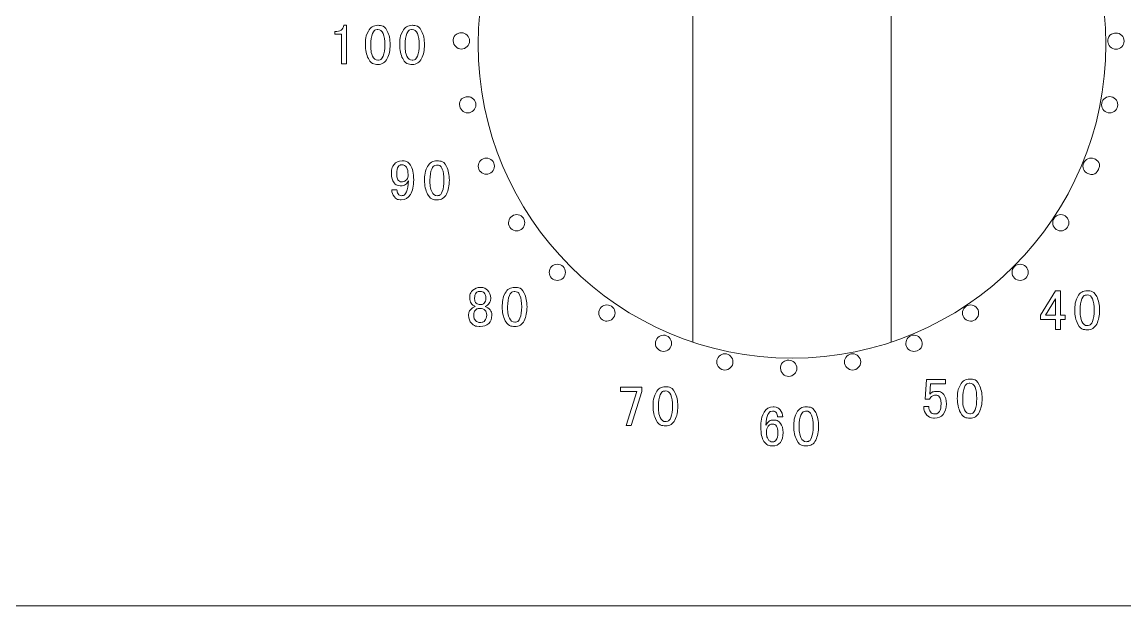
# Model space of a CAD drawing. Header units: millimetres. Extents: x 3104083 to 3173399, y -3165492 to -3044687.
# Drawn here: x 3117256.3 to 3117323.1, y -3094194.9 to -3094159.6 of the extents above; entities that cross this region are included whole.
import ezdxf

# ---------------------------------------------------------------- set-up
doc = ezdxf.new("R2010")
doc.units = ezdxf.units.MM
doc.header["$LTSCALE"] = 500
doc.header["$MEASUREMENT"] = 0
doc.layers.add('ZB_厨柜', color=7, linetype='CONTINUOUS')
doc.layers.add('电器', color=85, linetype='CONTINUOUS', lineweight=15)

# ---------------------------------------------------------------- blocks, each defined once
blk = doc.blocks.new('双灶具平面')
at = {"layer": '电器'}
for p, q in [((216544.644, -106342.338), (216544.644, -106378.394)), ((216556.644, -106342.338), (216556.644, -106378.394)), ((216860.644, -106394.366), (216400.644, -106394.366))]:
    blk.add_line(p, q, dxfattribs=at)
blk.add_circle((216550.644, -106360.366), 19, dxfattribs=at)
for points in [[(216522.967, -106359.6), (216523.129, -106359.6), (216523.256, -106359.568), (216523.346, -106359.505)], [(216522.967, -106359.762), (216522.967, -106359.762), (216522.967, -106359.6), (216522.967, -106359.6)], [(216523.346, -106359.505), (216523.437, -106359.442), (216523.495, -106359.348), (216523.522, -106359.221)], [(216523.522, -106359.221), (216523.522, -106359.221), (216523.684, -106359.221), (216523.684, -106359.221)], [(216523.684, -106359.221), (216523.684, -106359.221), (216523.684, -106361.562), (216523.684, -106361.562)], [(216525.993, -106360.398), (216525.993, -106360.11), (216525.959, -106359.884), (216525.891, -106359.722)], [(216526.142, -106359.566), (216526.259, -106359.796), (216526.318, -106360.074), (216526.318, -106360.398)], [(216528.071, -106360.398), (216528.071, -106360.11), (216528.037, -106359.884), (216527.969, -106359.722)], [(216528.22, -106359.566), (216528.337, -106359.796), (216528.396, -106360.074), (216528.396, -106360.398)], [(216530.535, -106359.683), (216530.8, -106359.631), (216531.06, -106359.804), (216531.112, -106360.069)], [(216570.157, -106359.696), (216570.422, -106359.644), (216570.681, -106359.817), (216570.734, -106360.082)], [(216523.373, -106359.762), (216523.373, -106359.762), (216522.967, -106359.762), (216522.967, -106359.762)], [(216523.373, -106361.562), (216523.373, -106361.562), (216523.373, -106359.762), (216523.373, -106359.762)], [(216525.891, -106361.082), (216525.959, -106360.915), (216525.993, -106360.687), (216525.993, -106360.398)], [(216526.318, -106360.398), (216526.318, -106360.723), (216526.259, -106361.003), (216526.142, -106361.238)], [(216527.969, -106361.082), (216528.037, -106360.915), (216528.071, -106360.687), (216528.071, -106360.398)], [(216528.396, -106360.398), (216528.396, -106360.723), (216528.337, -106361.003), (216528.22, -106361.238)], [(216531.112, -106360.069), (216531.165, -106360.334), (216530.992, -106360.593), (216530.727, -106360.646)], [(216570.734, -106360.082), (216570.787, -106360.347), (216570.614, -106360.606), (216570.349, -106360.659)], [(216523.684, -106361.562), (216523.684, -106361.562), (216523.373, -106361.562), (216523.373, -106361.562)], [(216530.919, -106363.55), (216531.184, -106363.497), (216531.443, -106363.67), (216531.496, -106363.935)], [(216569.391, -106363.935), (216569.443, -106363.67), (216569.703, -106363.497), (216569.967, -106363.549)], [(216569.967, -106363.549), (216570.233, -106363.602), (216570.406, -106363.861), (216570.353, -106364.126)], [(216531.496, -106363.935), (216531.549, -106364.2), (216531.376, -106364.459), (216531.111, -106364.512)], [(216569.776, -106364.512), (216569.511, -106364.459), (216569.338, -106364.2), (216569.391, -106363.935)], [(216570.353, -106364.126), (216570.3, -106364.391), (216570.041, -106364.564), (216569.776, -106364.512)], [(216527.553, -106367.693), (216527.68, -106367.873), (216527.743, -106368.166), (216527.743, -106368.572)], [(216531.689, -106367.935), (216531.586, -106367.685), (216531.705, -106367.397), (216531.954, -106367.294)], [(216531.954, -106367.294), (216532.204, -106367.19), (216532.492, -106367.309), (216532.595, -106367.559)], [(216532.595, -106367.559), (216532.699, -106367.809), (216532.58, -106368.097), (216532.33, -106368.2)], [(216568.557, -106368.2), (216568.307, -106368.097), (216568.188, -106367.809), (216568.291, -106367.559)], [(216527.404, -106368.261), (216527.404, -106368.062), (216527.37, -106367.914), (216527.303, -106367.815)], [(216529.726, -106367.767), (216529.843, -106367.997), (216529.902, -106368.275), (216529.902, -106368.599)], [(216532.33, -106368.2), (216532.08, -106368.304), (216531.792, -106368.184), (216531.689, -106367.935)], [(216527.432, -106368.627), (216527.387, -106368.726), (216527.323, -106368.803), (216527.242, -106368.856)], [(216527.303, -106369.303), (216527.37, -106369.149), (216527.414, -106368.924), (216527.432, -106368.627)], [(216527.743, -106368.572), (216527.743, -106368.942), (216527.678, -106369.238), (216527.547, -106369.459)], [(216529.476, -106369.283), (216529.543, -106369.116), (216529.577, -106368.888), (216529.577, -106368.599)], [(216529.902, -106368.599), (216529.902, -106368.924), (216529.843, -106369.204), (216529.726, -106369.439)], [(216526.573, -106369.601), (216526.469, -106369.474), (216526.417, -106369.335), (216526.417, -106369.182)], [(216526.417, -106369.182), (216526.417, -106369.182), (216526.728, -106369.182), (216526.728, -106369.182)], [(216526.728, -106369.182), (216526.728, -106369.272), (216526.753, -106369.353), (216526.803, -106369.425)], [(216533.565, -106371.444), (216533.415, -106371.219), (216533.475, -106370.914), (216533.7, -106370.764)], [(216533.7, -106370.764), (216533.925, -106370.614), (216534.231, -106370.674), (216534.381, -106370.899)], [(216534.381, -106370.899), (216534.531, -106371.124), (216534.47, -106371.429), (216534.245, -106371.579)], [(216566.641, -106371.579), (216566.417, -106371.429), (216566.356, -106371.124), (216566.506, -106370.899)], [(216566.506, -106370.899), (216566.656, -106370.674), (216566.962, -106370.613), (216567.187, -106370.763)], [(216567.187, -106370.763), (216567.411, -106370.914), (216567.472, -106371.219), (216567.322, -106371.444)], [(216534.245, -106371.579), (216534.021, -106371.73), (216533.715, -106371.669), (216533.565, -106371.444)], [(216567.322, -106371.444), (216567.172, -106371.669), (216566.866, -106371.729), (216566.641, -106371.579)], [(216536.089, -106373.826), (216536.28, -106373.635), (216536.592, -106373.635), (216536.783, -106373.826)], [(216564.104, -106373.826), (216564.295, -106373.635), (216564.606, -106373.635), (216564.797, -106373.826)], [(216536.089, -106374.52), (216535.898, -106374.329), (216535.898, -106374.018), (216536.089, -106373.826)], [(216536.783, -106373.826), (216536.974, -106374.018), (216536.974, -106374.329), (216536.783, -106374.52)], [(216564.104, -106374.52), (216563.913, -106374.329), (216563.913, -106374.017), (216564.104, -106373.826)], [(216564.797, -106373.826), (216564.989, -106374.017), (216564.989, -106374.329), (216564.797, -106374.52)], [(216536.783, -106374.52), (216536.592, -106374.711), (216536.28, -106374.711), (216536.089, -106374.52)], [(216564.797, -106374.52), (216564.606, -106374.711), (216564.295, -106374.711), (216564.104, -106374.52)], [(216532.004, -106376.037), (216532.072, -106375.978), (216532.106, -106375.876), (216532.106, -106375.732)], [(216532.106, -106375.732), (216532.106, -106375.588), (216532.074, -106375.484), (216532.012, -106375.421)], [(216534.428, -106375.428), (216534.545, -106375.658), (216534.604, -106375.935), (216534.604, -106376.26)], [(216565.68, -106376.774), (216565.68, -106376.774), (216566.586, -106375.286), (216566.586, -106375.286)], [(216566.586, -106375.286), (216566.586, -106375.286), (216566.898, -106375.286), (216566.898, -106375.286)], [(216566.898, -106375.286), (216566.898, -106375.286), (216566.898, -106376.774), (216566.898, -106376.774)], [(216569.084, -106375.631), (216569.201, -106375.861), (216569.26, -106376.139), (216569.26, -106376.463)], [(216531.173, -106376.443), (216531.245, -106376.348), (216531.344, -106376.278), (216531.47, -106376.233)], [(216531.47, -106376.233), (216531.362, -106376.187), (216531.278, -106376.125), (216531.22, -106376.043)], [(216532.316, -106376.043), (216532.257, -106376.125), (216532.174, -106376.187), (216532.066, -106376.233)], [(216532.066, -106376.233), (216532.192, -106376.278), (216532.291, -106376.348), (216532.363, -106376.443)], [(216534.177, -106376.943), (216534.245, -106376.776), (216534.279, -106376.548), (216534.279, -106376.26)], [(216534.604, -106376.26), (216534.604, -106376.585), (216534.545, -106376.864), (216534.428, -106377.099)], [(216539.165, -106377.045), (216538.941, -106376.895), (216538.88, -106376.589), (216539.03, -106376.364)], [(216539.03, -106376.364), (216539.18, -106376.14), (216539.486, -106376.079), (216539.711, -106376.229)], [(216539.711, -106376.229), (216539.935, -106376.379), (216539.996, -106376.685), (216539.846, -106376.909)], [(216561.041, -106376.909), (216560.891, -106376.684), (216560.952, -106376.379), (216561.176, -106376.229)], [(216561.176, -106376.229), (216561.401, -106376.079), (216561.707, -106376.139), (216561.857, -106376.364)], [(216561.857, -106376.364), (216562.007, -106376.589), (216561.946, -106376.895), (216561.721, -106377.045)], [(216566.586, -106375.773), (216566.586, -106375.773), (216565.978, -106376.774), (216565.978, -106376.774)], [(216566.586, -106376.774), (216566.586, -106376.774), (216566.586, -106375.773), (216566.586, -106375.773)], [(216568.935, -106376.463), (216568.935, -106376.174), (216568.901, -106375.949), (216568.834, -106375.786)], [(216532.052, -106377.092), (216532.124, -106377.015), (216532.16, -106376.904), (216532.16, -106376.76)], [(216532.16, -106376.76), (216532.16, -106376.634), (216532.126, -106376.535), (216532.059, -106376.463)], [(216532.472, -106376.76), (216532.472, -106376.986), (216532.409, -106377.157), (216532.282, -106377.274)], [(216532.363, -106376.443), (216532.435, -106376.537), (216532.472, -106376.643), (216532.472, -106376.76)], [(216539.846, -106376.909), (216539.696, -106377.134), (216539.39, -106377.195), (216539.165, -106377.045)], [(216561.721, -106377.045), (216561.497, -106377.195), (216561.191, -106377.134), (216561.041, -106376.909)], [(216565.68, -106377.031), (216565.68, -106377.031), (216565.68, -106376.774), (216565.68, -106376.774)], [(216566.586, -106377.031), (216566.586, -106377.031), (216565.68, -106377.031), (216565.68, -106377.031)], [(216565.978, -106376.774), (216565.978, -106376.774), (216566.586, -106376.774), (216566.586, -106376.774)], [(216566.586, -106377.627), (216566.586, -106377.627), (216566.586, -106377.031), (216566.586, -106377.031)], [(216566.898, -106376.774), (216566.898, -106376.774), (216567.182, -106376.774), (216567.182, -106376.774)], [(216567.182, -106377.031), (216567.182, -106377.031), (216566.898, -106377.031), (216566.898, -106377.031)], [(216566.898, -106377.031), (216566.898, -106377.031), (216566.898, -106377.627), (216566.898, -106377.627)], [(216567.182, -106376.774), (216567.182, -106376.774), (216567.182, -106377.031), (216567.182, -106377.031)], [(216568.834, -106377.146), (216568.901, -106376.98), (216568.935, -106376.752), (216568.935, -106376.463)], [(216569.26, -106376.463), (216569.26, -106376.788), (216569.201, -106377.067), (216569.084, -106377.302)], [(216566.898, -106377.627), (216566.898, -106377.627), (216566.586, -106377.627), (216566.586, -106377.627)], [(216542.675, -106378.921), (216542.425, -106378.817), (216542.306, -106378.529), (216542.41, -106378.28)], [(216542.41, -106378.28), (216542.513, -106378.03), (216542.801, -106377.911), (216543.051, -106378.014)], [(216543.051, -106378.014), (216543.3, -106378.118), (216543.419, -106378.406), (216543.316, -106378.655)], [(216557.571, -106378.655), (216557.467, -106378.405), (216557.587, -106378.118), (216557.836, -106378.014)], [(216543.316, -106378.655), (216543.213, -106378.905), (216542.925, -106379.024), (216542.675, -106378.921)], [(216546.098, -106379.499), (216546.15, -106379.234), (216546.41, -106379.061), (216546.675, -106379.113)], [(216554.212, -106379.113), (216554.477, -106379.061), (216554.736, -106379.234), (216554.789, -106379.499)], [(216558.212, -106378.921), (216557.962, -106379.024), (216557.674, -106378.905), (216557.571, -106378.655)], [(216546.483, -106380.076), (216546.218, -106380.023), (216546.045, -106379.764), (216546.098, -106379.499)], [(216547.06, -106379.69), (216547.007, -106379.955), (216546.748, -106380.129), (216546.483, -106380.076)], [(216546.675, -106379.113), (216546.94, -106379.166), (216547.113, -106379.425), (216547.06, -106379.69)], [(216550.35, -106379.499), (216550.616, -106379.446), (216550.875, -106379.619), (216550.927, -106379.884)], [(216553.827, -106379.69), (216553.774, -106379.425), (216553.947, -106379.166), (216554.212, -106379.113)], [(216554.404, -106380.076), (216554.139, -106380.129), (216553.88, -106379.955), (216553.827, -106379.69)], [(216554.789, -106379.499), (216554.842, -106379.764), (216554.669, -106380.023), (216554.404, -106380.076)], [(216550.927, -106379.884), (216550.98, -106380.149), (216550.807, -106380.408), (216550.542, -106380.461)], [(216558.693, -106381.849), (216558.693, -106381.849), (216558.775, -106380.659), (216558.775, -106380.659)], [(216558.775, -106380.659), (216558.775, -106380.659), (216559.937, -106380.659), (216559.937, -106380.659)], [(216559.032, -106380.915), (216559.032, -106380.915), (216558.977, -106381.538), (216558.977, -106381.538)], [(216559.937, -106380.915), (216559.937, -106380.915), (216559.032, -106380.915), (216559.032, -106380.915)], [(216559.937, -106380.659), (216559.937, -106380.659), (216559.937, -106380.915), (216559.937, -106380.915)], [(216561.975, -106380.977), (216562.092, -106381.207), (216562.151, -106381.484), (216562.151, -106381.808)], [(216540.26, -106381.381), (216540.26, -106381.381), (216540.26, -106381.124), (216540.26, -106381.124)], [(216540.26, -106381.124), (216540.26, -106381.124), (216541.546, -106381.124), (216541.546, -106381.124)], [(216541.248, -106381.381), (216541.248, -106381.381), (216540.26, -106381.381), (216540.26, -106381.381)], [(216540.598, -106383.438), (216540.598, -106383.438), (216541.248, -106381.381), (216541.248, -106381.381)], [(216541.546, -106381.381), (216541.546, -106381.381), (216540.91, -106383.438), (216540.91, -106383.438)], [(216541.546, -106381.124), (216541.546, -106381.124), (216541.546, -106381.381), (216541.546, -106381.381)], [(216543.407, -106382.274), (216543.407, -106381.985), (216543.373, -106381.759), (216543.306, -106381.597)], [(216543.556, -106381.442), (216543.673, -106381.672), (216543.732, -106381.949), (216543.732, -106382.274)], [(216559.133, -106381.66), (216559.074, -106381.695), (216559.018, -106381.759), (216558.964, -106381.849)], [(216558.977, -106381.538), (216559.031, -106381.484), (216559.09, -106381.443), (216559.153, -106381.416)], [(216559.83, -106381.572), (216559.937, -106381.703), (216559.992, -106381.89), (216559.992, -106382.134)], [(216561.826, -106381.808), (216561.826, -106381.52), (216561.792, -106381.294), (216561.724, -106381.132)], [(216543.306, -106382.957), (216543.373, -106382.791), (216543.407, -106382.562), (216543.407, -106382.274)], [(216543.732, -106382.274), (216543.732, -106382.599), (216543.673, -106382.878), (216543.556, -106383.113)], [(216558.808, -106382.81), (216558.686, -106382.684), (216558.621, -106382.512), (216558.612, -106382.296)], [(216558.612, -106382.296), (216558.612, -106382.296), (216558.923, -106382.296), (216558.923, -106382.296)], [(216558.964, -106381.849), (216558.964, -106381.849), (216558.693, -106381.849), (216558.693, -106381.849)], [(216558.923, -106382.296), (216558.923, -106382.432), (216558.955, -106382.539), (216559.018, -106382.621)], [(216559.992, -106382.134), (216559.992, -106382.404), (216559.926, -106382.616), (216559.796, -106382.769)], [(216561.724, -106382.492), (216561.792, -106382.325), (216561.826, -106382.097), (216561.826, -106381.808)], [(216562.151, -106381.808), (216562.151, -106382.134), (216562.092, -106382.413), (216561.975, -106382.648)], [(216549.187, -106382.779), (216549.115, -106382.92), (216549.074, -106383.134), (216549.065, -106383.422)], [(216549.769, -106382.921), (216549.769, -106382.831), (216549.744, -106382.75), (216549.694, -106382.678)], [(216550.08, -106382.921), (216550.08, -106382.921), (216549.769, -106382.921), (216549.769, -106382.921)], [(216549.924, -106382.502), (216550.028, -106382.629), (216550.08, -106382.768), (216550.08, -106382.921)], [(216551.928, -106383.49), (216551.928, -106383.201), (216551.894, -106382.976), (216551.826, -106382.813)], [(216552.077, -106382.658), (216552.194, -106382.888), (216552.253, -106383.166), (216552.253, -106383.49)], [(216540.91, -106383.438), (216540.91, -106383.438), (216540.598, -106383.438), (216540.598, -106383.438)], [(216549.065, -106383.422), (216549.128, -106383.305), (216549.196, -106383.224), (216549.268, -106383.179)], [(216549.782, -106383.869), (216549.782, -106383.706), (216549.755, -106383.581), (216549.7, -106383.49)], [(216549.945, -106383.315), (216550.053, -106383.45), (216550.107, -106383.634), (216550.107, -106383.869)], [(216551.826, -106384.173), (216551.894, -106384.007), (216551.928, -106383.779), (216551.928, -106383.49)], [(216552.253, -106383.49), (216552.253, -106383.815), (216552.194, -106384.094), (216552.077, -106384.329)], [(216549.687, -106384.316), (216549.75, -106384.234), (216549.782, -106384.086), (216549.782, -106383.869)], [(216550.107, -106383.869), (216550.107, -106384.122), (216550.053, -106384.32), (216549.945, -106384.465)]]:
    blk.add_open_spline(points, degree=3, dxfattribs=at)
for points, knots in [([(216524.998, -106361.238), (216524.876, -106361.003), (216524.816, -106360.723), (216524.816, -106360.398), (216524.816, -106360.398), (216524.816, -106360.074), (216524.876, -106359.796), (216524.998, -106359.566)], [0.375, 0.375, 0.375, 0.375, 0.5, 0.5, 0.5, 0.5625, 0.625, 0.625, 0.625, 0.625]), ([(216524.998, -106359.566), (216525.12, -106359.336), (216525.312, -106359.221), (216525.574, -106359.221), (216525.574, -106359.221), (216525.835, -106359.221), (216526.025, -106359.336), (216526.142, -106359.566)], [0.625, 0.625, 0.625, 0.625, 0.75, 0.75, 0.75, 0.8125, 0.875, 0.875, 0.875, 0.875]), ([(216525.249, -106359.722), (216525.177, -106359.884), (216525.141, -106360.11), (216525.141, -106360.398), (216525.141, -106360.398), (216525.141, -106360.687), (216525.177, -106360.915), (216525.249, -106361.082)], [0.375, 0.375, 0.375, 0.375, 0.5, 0.5, 0.5, 0.5625, 0.625, 0.625, 0.625, 0.625]), ([(216525.891, -106359.722), (216525.824, -106359.56), (216525.718, -106359.478), (216525.574, -106359.478), (216525.574, -106359.478), (216525.43, -106359.478), (216525.321, -106359.56), (216525.249, -106359.722)], [0.125, 0.125, 0.125, 0.125, 0.25, 0.25, 0.25, 0.3125, 0.375, 0.375, 0.375, 0.375]), ([(216527.076, -106361.238), (216526.955, -106361.003), (216526.894, -106360.723), (216526.894, -106360.398), (216526.894, -106360.398), (216526.894, -106360.074), (216526.955, -106359.796), (216527.076, -106359.566)], [0.375, 0.375, 0.375, 0.375, 0.5, 0.5, 0.5, 0.5625, 0.625, 0.625, 0.625, 0.625]), ([(216527.076, -106359.566), (216527.198, -106359.336), (216527.39, -106359.221), (216527.652, -106359.221), (216527.652, -106359.221), (216527.913, -106359.221), (216528.103, -106359.336), (216528.22, -106359.566)], [0.625, 0.625, 0.625, 0.625, 0.75, 0.75, 0.75, 0.8125, 0.875, 0.875, 0.875, 0.875]), ([(216527.327, -106359.722), (216527.255, -106359.884), (216527.219, -106360.11), (216527.219, -106360.398), (216527.219, -106360.398), (216527.219, -106360.687), (216527.255, -106360.915), (216527.327, -106361.082)], [0.375, 0.375, 0.375, 0.375, 0.5, 0.5, 0.5, 0.5625, 0.625, 0.625, 0.625, 0.625]), ([(216527.969, -106359.722), (216527.902, -106359.56), (216527.796, -106359.478), (216527.652, -106359.478), (216527.652, -106359.478), (216527.508, -106359.478), (216527.399, -106359.56), (216527.327, -106359.722)], [0.125, 0.125, 0.125, 0.125, 0.25, 0.25, 0.25, 0.3125, 0.375, 0.375, 0.375, 0.375]), ([(216530.727, -106360.646), (216530.462, -106360.698), (216530.203, -106360.525), (216530.15, -106360.26), (216530.15, -106360.26), (216530.097, -106359.995), (216530.271, -106359.736), (216530.535, -106359.683)], [0.5, 0.5, 0.5, 0.5, 0.75, 0.75, 0.75, 0.875, 1, 1, 1, 1]), ([(216570.349, -106360.659), (216570.083, -106360.711), (216569.825, -106360.538), (216569.772, -106360.273), (216569.772, -106360.273), (216569.719, -106360.008), (216569.892, -106359.749), (216570.157, -106359.696)], [0.5, 0.5, 0.5, 0.5, 0.75, 0.75, 0.75, 0.875, 1, 1, 1, 1]), ([(216526.142, -106361.238), (216526.025, -106361.472), (216525.835, -106361.589), (216525.574, -106361.589), (216525.574, -106361.589), (216525.312, -106361.589), (216525.12, -106361.472), (216524.998, -106361.238)], [0.125, 0.125, 0.125, 0.125, 0.25, 0.25, 0.25, 0.3125, 0.375, 0.375, 0.375, 0.375]), ([(216525.249, -106361.082), (216525.321, -106361.249), (216525.43, -106361.332), (216525.574, -106361.332), (216525.574, -106361.332), (216525.718, -106361.332), (216525.824, -106361.249), (216525.891, -106361.082)], [0.625, 0.625, 0.625, 0.625, 0.75, 0.75, 0.75, 0.8125, 0.875, 0.875, 0.875, 0.875]), ([(216528.22, -106361.238), (216528.103, -106361.472), (216527.913, -106361.589), (216527.652, -106361.589), (216527.652, -106361.589), (216527.39, -106361.589), (216527.198, -106361.472), (216527.076, -106361.238)], [0.125, 0.125, 0.125, 0.125, 0.25, 0.25, 0.25, 0.3125, 0.375, 0.375, 0.375, 0.375]), ([(216527.327, -106361.082), (216527.399, -106361.249), (216527.508, -106361.332), (216527.652, -106361.332), (216527.652, -106361.332), (216527.796, -106361.332), (216527.902, -106361.249), (216527.969, -106361.082)], [0.625, 0.625, 0.625, 0.625, 0.75, 0.75, 0.75, 0.8125, 0.875, 0.875, 0.875, 0.875]), ([(216531.111, -106364.512), (216530.846, -106364.565), (216530.587, -106364.392), (216530.534, -106364.126), (216530.534, -106364.126), (216530.481, -106363.861), (216530.654, -106363.602), (216530.919, -106363.55)], [0.5, 0.5, 0.5, 0.5, 0.75, 0.75, 0.75, 0.875, 1, 1, 1, 1]), ([(216526.552, -106368.748), (216526.444, -106368.622), (216526.39, -106368.442), (216526.39, -106368.207), (216526.39, -106368.207), (216526.39, -106367.972), (216526.444, -106367.783), (216526.552, -106367.639)], [0.7058824, 0.7058824, 0.7058824, 0.7058824, 0.7647059, 0.7647059, 0.7647059, 0.7941176, 0.8235294, 0.8235294, 0.8235294, 0.8235294]), ([(216526.552, -106367.639), (216526.661, -106367.494), (216526.823, -106367.422), (216527.039, -106367.422), (216527.039, -106367.422), (216527.256, -106367.422), (216527.427, -106367.512), (216527.553, -106367.693)], [0.8235294, 0.8235294, 0.8235294, 0.8235294, 0.8823529, 0.8823529, 0.8823529, 0.9117647, 0.9411765, 0.9411765, 0.9411765, 0.9411765]), ([(216527.303, -106367.815), (216527.235, -106367.715), (216527.143, -106367.666), (216527.026, -106367.666), (216527.026, -106367.666), (216526.945, -106367.666), (216526.873, -106367.704), (216526.81, -106367.781)], [0.125, 0.125, 0.125, 0.125, 0.25, 0.25, 0.25, 0.3125, 0.375, 0.375, 0.375, 0.375]), ([(216528.583, -106367.767), (216528.704, -106367.537), (216528.897, -106367.422), (216529.158, -106367.422), (216529.158, -106367.422), (216529.419, -106367.422), (216529.609, -106367.537), (216529.726, -106367.767)], [0.625, 0.625, 0.625, 0.625, 0.75, 0.75, 0.75, 0.8125, 0.875, 0.875, 0.875, 0.875]), ([(216529.577, -106368.599), (216529.577, -106368.311), (216529.543, -106368.085), (216529.476, -106367.923), (216529.476, -106367.923), (216529.408, -106367.761), (216529.302, -106367.679), (216529.158, -106367.679), (216529.158, -106367.679), (216529.014, -106367.679), (216528.905, -106367.761), (216528.833, -106367.923)], [0, 0, 0, 0, 0.125, 0.125, 0.125, 0.1875, 0.25, 0.25, 0.25, 0.3125, 0.375, 0.375, 0.375, 0.375]), ([(216568.291, -106367.559), (216568.395, -106367.309), (216568.683, -106367.19), (216568.932, -106367.293), (216568.932, -106367.293), (216569.182, -106367.397), (216569.301, -106367.685), (216569.198, -106367.934), (216569.198, -106367.934), (216569.094, -106368.184), (216568.807, -106368.303), (216568.557, -106368.2)], [0.25, 0.25, 0.25, 0.25, 0.5, 0.5, 0.5, 0.625, 0.75, 0.75, 0.75, 0.875, 1, 1, 1, 1]), ([(216526.81, -106367.781), (216526.747, -106367.858), (216526.715, -106368), (216526.715, -106368.207), (216526.715, -106368.207), (216526.715, -106368.36), (216526.74, -106368.48), (216526.789, -106368.565)], [0.375, 0.375, 0.375, 0.375, 0.5, 0.5, 0.5, 0.5625, 0.625, 0.625, 0.625, 0.625]), ([(216526.789, -106368.565), (216526.839, -106368.651), (216526.918, -106368.694), (216527.026, -106368.694), (216527.026, -106368.694), (216527.143, -106368.694), (216527.235, -106368.654), (216527.303, -106368.572), (216527.303, -106368.572), (216527.37, -106368.491), (216527.404, -106368.387), (216527.404, -106368.261)], [0.625, 0.625, 0.625, 0.625, 0.75, 0.75, 0.75, 0.8125, 0.875, 0.875, 0.875, 0.9375, 1, 1, 1, 1]), ([(216528.583, -106369.439), (216528.461, -106369.204), (216528.4, -106368.924), (216528.4, -106368.599), (216528.4, -106368.599), (216528.4, -106368.275), (216528.461, -106367.997), (216528.583, -106367.767)], [0.375, 0.375, 0.375, 0.375, 0.5, 0.5, 0.5, 0.5625, 0.625, 0.625, 0.625, 0.625]), ([(216528.833, -106367.923), (216528.761, -106368.085), (216528.725, -106368.311), (216528.725, -106368.599), (216528.725, -106368.599), (216528.725, -106368.888), (216528.761, -106369.116), (216528.833, -106369.283)], [0.375, 0.375, 0.375, 0.375, 0.5, 0.5, 0.5, 0.5625, 0.625, 0.625, 0.625, 0.625]), ([(216527.242, -106368.856), (216527.161, -106368.911), (216527.071, -106368.938), (216526.972, -106368.938), (216526.972, -106368.938), (216526.8, -106368.938), (216526.661, -106368.875), (216526.552, -106368.748)], [0.5882353, 0.5882353, 0.5882353, 0.5882353, 0.6470588, 0.6470588, 0.6470588, 0.6764706, 0.7058824, 0.7058824, 0.7058824, 0.7058824]), ([(216527.547, -106369.459), (216527.416, -106369.68), (216527.228, -106369.79), (216526.985, -106369.79), (216526.985, -106369.79), (216526.814, -106369.79), (216526.676, -106369.727), (216526.573, -106369.601)], [0.0588235, 0.0588235, 0.0588235, 0.0588235, 0.1176471, 0.1176471, 0.1176471, 0.1470588, 0.1764706, 0.1764706, 0.1764706, 0.1764706]), ([(216526.803, -106369.425), (216526.852, -106369.497), (216526.918, -106369.533), (216526.999, -106369.533), (216526.999, -106369.533), (216527.134, -106369.533), (216527.235, -106369.457), (216527.303, -106369.303)], [0.3529412, 0.3529412, 0.3529412, 0.3529412, 0.4117647, 0.4117647, 0.4117647, 0.4411765, 0.4705882, 0.4705882, 0.4705882, 0.4705882]), ([(216529.726, -106369.439), (216529.609, -106369.673), (216529.419, -106369.79), (216529.158, -106369.79), (216529.158, -106369.79), (216528.897, -106369.79), (216528.704, -106369.673), (216528.583, -106369.439)], [0.125, 0.125, 0.125, 0.125, 0.25, 0.25, 0.25, 0.3125, 0.375, 0.375, 0.375, 0.375]), ([(216528.833, -106369.283), (216528.905, -106369.45), (216529.014, -106369.533), (216529.158, -106369.533), (216529.158, -106369.533), (216529.302, -106369.533), (216529.408, -106369.45), (216529.476, -106369.283)], [0.625, 0.625, 0.625, 0.625, 0.75, 0.75, 0.75, 0.8125, 0.875, 0.875, 0.875, 0.875]), ([(216531.321, -106375.259), (216531.448, -106375.142), (216531.597, -106375.083), (216531.768, -106375.083), (216531.768, -106375.083), (216531.939, -106375.083), (216532.088, -106375.142), (216532.215, -106375.259)], [0.5625, 0.5625, 0.5625, 0.5625, 0.625, 0.625, 0.625, 0.65625, 0.6875, 0.6875, 0.6875, 0.6875]), ([(216533.284, -106375.428), (216533.406, -106375.197), (216533.598, -106375.083), (216533.86, -106375.083), (216533.86, -106375.083), (216534.121, -106375.083), (216534.311, -106375.197), (216534.428, -106375.428)], [0.625, 0.625, 0.625, 0.625, 0.75, 0.75, 0.75, 0.8125, 0.875, 0.875, 0.875, 0.875]), ([(216531.22, -106376.043), (216531.161, -106375.962), (216531.132, -106375.859), (216531.132, -106375.732), (216531.132, -106375.732), (216531.132, -106375.533), (216531.195, -106375.376), (216531.321, -106375.259)], [0.4375, 0.4375, 0.4375, 0.4375, 0.5, 0.5, 0.5, 0.53125, 0.5625, 0.5625, 0.5625, 0.5625]), ([(216531.524, -106375.421), (216531.462, -106375.484), (216531.43, -106375.588), (216531.43, -106375.732), (216531.43, -106375.732), (216531.43, -106375.876), (216531.464, -106375.978), (216531.531, -106376.037)], [0.375, 0.375, 0.375, 0.375, 0.5, 0.5, 0.5, 0.5625, 0.625, 0.625, 0.625, 0.625]), ([(216532.012, -106375.421), (216531.949, -106375.358), (216531.867, -106375.326), (216531.768, -106375.326), (216531.768, -106375.326), (216531.669, -106375.326), (216531.587, -106375.358), (216531.524, -106375.421)], [0.125, 0.125, 0.125, 0.125, 0.25, 0.25, 0.25, 0.3125, 0.375, 0.375, 0.375, 0.375]), ([(216532.215, -106375.259), (216532.341, -106375.376), (216532.404, -106375.533), (216532.404, -106375.732), (216532.404, -106375.732), (216532.404, -106375.859), (216532.375, -106375.962), (216532.316, -106376.043)], [0.6875, 0.6875, 0.6875, 0.6875, 0.75, 0.75, 0.75, 0.78125, 0.8125, 0.8125, 0.8125, 0.8125]), ([(216533.284, -106377.099), (216533.163, -106376.864), (216533.102, -106376.585), (216533.102, -106376.26), (216533.102, -106376.26), (216533.102, -106375.935), (216533.163, -106375.658), (216533.284, -106375.428)], [0.375, 0.375, 0.375, 0.375, 0.5, 0.5, 0.5, 0.5625, 0.625, 0.625, 0.625, 0.625]), ([(216533.535, -106375.583), (216533.463, -106375.745), (216533.427, -106375.971), (216533.427, -106376.26), (216533.427, -106376.26), (216533.427, -106376.548), (216533.463, -106376.776), (216533.535, -106376.943)], [0.375, 0.375, 0.375, 0.375, 0.5, 0.5, 0.5, 0.5625, 0.625, 0.625, 0.625, 0.625]), ([(216534.279, -106376.26), (216534.279, -106375.971), (216534.245, -106375.745), (216534.177, -106375.583), (216534.177, -106375.583), (216534.11, -106375.421), (216534.004, -106375.34), (216533.86, -106375.34), (216533.86, -106375.34), (216533.716, -106375.34), (216533.607, -106375.421), (216533.535, -106375.583)], [0, 0, 0, 0, 0.125, 0.125, 0.125, 0.1875, 0.25, 0.25, 0.25, 0.3125, 0.375, 0.375, 0.375, 0.375]), ([(216567.941, -106377.302), (216567.819, -106377.067), (216567.758, -106376.788), (216567.758, -106376.463), (216567.758, -106376.463), (216567.758, -106376.139), (216567.819, -106375.861), (216567.941, -106375.631)], [0.375, 0.375, 0.375, 0.375, 0.5, 0.5, 0.5, 0.5625, 0.625, 0.625, 0.625, 0.625]), ([(216567.941, -106375.631), (216568.062, -106375.401), (216568.255, -106375.286), (216568.516, -106375.286), (216568.516, -106375.286), (216568.777, -106375.286), (216568.967, -106375.401), (216569.084, -106375.631)], [0.625, 0.625, 0.625, 0.625, 0.75, 0.75, 0.75, 0.8125, 0.875, 0.875, 0.875, 0.875]), ([(216568.834, -106375.786), (216568.766, -106375.624), (216568.66, -106375.543), (216568.516, -106375.543), (216568.516, -106375.543), (216568.372, -106375.543), (216568.263, -106375.624), (216568.191, -106375.786)], [0.125, 0.125, 0.125, 0.125, 0.25, 0.25, 0.25, 0.3125, 0.375, 0.375, 0.375, 0.375]), ([(216532.059, -106376.463), (216531.991, -106376.391), (216531.894, -106376.354), (216531.768, -106376.354), (216531.768, -106376.354), (216531.642, -106376.354), (216531.545, -106376.391), (216531.477, -106376.463)], [0.125, 0.125, 0.125, 0.125, 0.25, 0.25, 0.25, 0.3125, 0.375, 0.375, 0.375, 0.375]), ([(216531.531, -106376.037), (216531.599, -106376.095), (216531.678, -106376.125), (216531.768, -106376.125), (216531.768, -106376.125), (216531.858, -106376.125), (216531.937, -106376.095), (216532.004, -106376.037)], [0.625, 0.625, 0.625, 0.625, 0.75, 0.75, 0.75, 0.8125, 0.875, 0.875, 0.875, 0.875]), ([(216568.191, -106375.786), (216568.119, -106375.949), (216568.083, -106376.174), (216568.083, -106376.463), (216568.083, -106376.463), (216568.083, -106376.752), (216568.119, -106376.98), (216568.191, -106377.146)], [0.375, 0.375, 0.375, 0.375, 0.5, 0.5, 0.5, 0.5625, 0.625, 0.625, 0.625, 0.625]), ([(216531.254, -106377.274), (216531.127, -106377.157), (216531.064, -106376.986), (216531.064, -106376.76), (216531.064, -106376.76), (216531.064, -106376.643), (216531.101, -106376.537), (216531.173, -106376.443)], [0.1875, 0.1875, 0.1875, 0.1875, 0.25, 0.25, 0.25, 0.28125, 0.3125, 0.3125, 0.3125, 0.3125]), ([(216531.477, -106376.463), (216531.41, -106376.535), (216531.375, -106376.634), (216531.375, -106376.76), (216531.375, -106376.76), (216531.375, -106376.904), (216531.412, -106377.015), (216531.484, -106377.092)], [0.375, 0.375, 0.375, 0.375, 0.5, 0.5, 0.5, 0.5625, 0.625, 0.625, 0.625, 0.625]), ([(216531.484, -106377.092), (216531.556, -106377.169), (216531.651, -106377.207), (216531.768, -106377.207), (216531.768, -106377.207), (216531.885, -106377.207), (216531.98, -106377.169), (216532.052, -106377.092)], [0.625, 0.625, 0.625, 0.625, 0.75, 0.75, 0.75, 0.8125, 0.875, 0.875, 0.875, 0.875]), ([(216534.428, -106377.099), (216534.311, -106377.333), (216534.121, -106377.451), (216533.86, -106377.451), (216533.86, -106377.451), (216533.598, -106377.451), (216533.406, -106377.333), (216533.284, -106377.099)], [0.125, 0.125, 0.125, 0.125, 0.25, 0.25, 0.25, 0.3125, 0.375, 0.375, 0.375, 0.375]), ([(216533.535, -106376.943), (216533.607, -106377.11), (216533.716, -106377.194), (216533.86, -106377.194), (216533.86, -106377.194), (216534.004, -106377.194), (216534.11, -106377.11), (216534.177, -106376.943)], [0.625, 0.625, 0.625, 0.625, 0.75, 0.75, 0.75, 0.8125, 0.875, 0.875, 0.875, 0.875]), ([(216532.282, -106377.274), (216532.156, -106377.392), (216531.984, -106377.451), (216531.768, -106377.451), (216531.768, -106377.451), (216531.552, -106377.451), (216531.38, -106377.392), (216531.254, -106377.274)], [0.0625, 0.0625, 0.0625, 0.0625, 0.125, 0.125, 0.125, 0.15625, 0.1875, 0.1875, 0.1875, 0.1875]), ([(216569.084, -106377.302), (216568.967, -106377.537), (216568.777, -106377.654), (216568.516, -106377.654), (216568.516, -106377.654), (216568.255, -106377.654), (216568.062, -106377.537), (216567.941, -106377.302)], [0.125, 0.125, 0.125, 0.125, 0.25, 0.25, 0.25, 0.3125, 0.375, 0.375, 0.375, 0.375]), ([(216568.191, -106377.146), (216568.263, -106377.313), (216568.372, -106377.397), (216568.516, -106377.397), (216568.516, -106377.397), (216568.66, -106377.397), (216568.766, -106377.313), (216568.834, -106377.146)], [0.625, 0.625, 0.625, 0.625, 0.75, 0.75, 0.75, 0.8125, 0.875, 0.875, 0.875, 0.875]), ([(216557.836, -106378.014), (216558.086, -106377.911), (216558.374, -106378.03), (216558.477, -106378.279), (216558.477, -106378.279), (216558.581, -106378.529), (216558.461, -106378.817), (216558.212, -106378.921)], [0.25, 0.25, 0.25, 0.25, 0.5, 0.5, 0.5, 0.625, 0.75, 0.75, 0.75, 0.75]), ([(216550.542, -106380.461), (216550.277, -106380.514), (216550.018, -106380.341), (216549.965, -106380.076), (216549.965, -106380.076), (216549.912, -106379.811), (216550.086, -106379.552), (216550.35, -106379.499)], [0.5, 0.5, 0.5, 0.5, 0.75, 0.75, 0.75, 0.875, 1, 1, 1, 1]), ([(216542.413, -106381.442), (216542.535, -106381.212), (216542.727, -106381.097), (216542.988, -106381.097), (216542.988, -106381.097), (216543.25, -106381.097), (216543.439, -106381.212), (216543.556, -106381.442)], [0.625, 0.625, 0.625, 0.625, 0.75, 0.75, 0.75, 0.8125, 0.875, 0.875, 0.875, 0.875]), ([(216560.832, -106382.648), (216560.71, -106382.413), (216560.649, -106382.134), (216560.649, -106381.808), (216560.649, -106381.808), (216560.649, -106381.484), (216560.71, -106381.207), (216560.832, -106380.977)], [0.375, 0.375, 0.375, 0.375, 0.5, 0.5, 0.5, 0.5625, 0.625, 0.625, 0.625, 0.625]), ([(216560.832, -106380.977), (216560.953, -106380.746), (216561.146, -106380.631), (216561.407, -106380.631), (216561.407, -106380.631), (216561.668, -106380.631), (216561.858, -106380.746), (216561.975, -106380.977)], [0.625, 0.625, 0.625, 0.625, 0.75, 0.75, 0.75, 0.8125, 0.875, 0.875, 0.875, 0.875]), ([(216561.724, -106381.132), (216561.657, -106380.97), (216561.551, -106380.888), (216561.407, -106380.888), (216561.407, -106380.888), (216561.263, -106380.888), (216561.154, -106380.97), (216561.082, -106381.132)], [0.125, 0.125, 0.125, 0.125, 0.25, 0.25, 0.25, 0.3125, 0.375, 0.375, 0.375, 0.375]), ([(216542.413, -106383.113), (216542.291, -106382.878), (216542.23, -106382.599), (216542.23, -106382.274), (216542.23, -106382.274), (216542.23, -106381.949), (216542.291, -106381.672), (216542.413, -106381.442)], [0.375, 0.375, 0.375, 0.375, 0.5, 0.5, 0.5, 0.5625, 0.625, 0.625, 0.625, 0.625]), ([(216542.663, -106381.597), (216542.591, -106381.759), (216542.555, -106381.985), (216542.555, -106382.274), (216542.555, -106382.274), (216542.555, -106382.562), (216542.591, -106382.791), (216542.663, -106382.957)], [0.375, 0.375, 0.375, 0.375, 0.5, 0.5, 0.5, 0.5625, 0.625, 0.625, 0.625, 0.625]), ([(216543.306, -106381.597), (216543.238, -106381.435), (216543.133, -106381.354), (216542.988, -106381.354), (216542.988, -106381.354), (216542.844, -106381.354), (216542.735, -106381.435), (216542.663, -106381.597)], [0.125, 0.125, 0.125, 0.125, 0.25, 0.25, 0.25, 0.3125, 0.375, 0.375, 0.375, 0.375]), ([(216559.579, -106381.734), (216559.52, -106381.648), (216559.442, -106381.605), (216559.342, -106381.605), (216559.342, -106381.605), (216559.261, -106381.605), (216559.191, -106381.623), (216559.133, -106381.66)], [0.43478261, 0.43478261, 0.43478261, 0.43478261, 0.47826087, 0.47826087, 0.47826087, 0.5, 0.52173913, 0.52173913, 0.52173913, 0.52173913]), ([(216559.153, -106381.416), (216559.216, -106381.389), (216559.302, -106381.376), (216559.41, -106381.376), (216559.41, -106381.376), (216559.581, -106381.376), (216559.721, -106381.441), (216559.83, -106381.572)], [0.86956522, 0.86956522, 0.86956522, 0.86956522, 0.91304348, 0.91304348, 0.91304348, 0.93478261, 0.95652174, 0.95652174, 0.95652174, 0.95652174]), ([(216559.565, -106382.594), (216559.633, -106382.494), (216559.667, -106382.341), (216559.667, -106382.134), (216559.667, -106382.134), (216559.667, -106381.953), (216559.637, -106381.819), (216559.579, -106381.734)], [0.34782609, 0.34782609, 0.34782609, 0.34782609, 0.39130435, 0.39130435, 0.39130435, 0.41304348, 0.43478261, 0.43478261, 0.43478261, 0.43478261]), ([(216561.082, -106381.132), (216561.01, -106381.294), (216560.974, -106381.52), (216560.974, -106381.808), (216560.974, -106381.808), (216560.974, -106382.097), (216561.01, -106382.325), (216561.082, -106382.492)], [0.375, 0.375, 0.375, 0.375, 0.5, 0.5, 0.5, 0.5625, 0.625, 0.625, 0.625, 0.625]), ([(216548.95, -106382.644), (216549.081, -106382.423), (216549.268, -106382.313), (216549.512, -106382.313), (216549.512, -106382.313), (216549.683, -106382.313), (216549.821, -106382.376), (216549.924, -106382.502)], [0.2941176, 0.2941176, 0.2941176, 0.2941176, 0.3529412, 0.3529412, 0.3529412, 0.3823529, 0.4117647, 0.4117647, 0.4117647, 0.4117647]), ([(216550.933, -106382.658), (216551.055, -106382.428), (216551.247, -106382.313), (216551.509, -106382.313), (216551.509, -106382.313), (216551.77, -106382.313), (216551.96, -106382.428), (216552.077, -106382.658)], [0.625, 0.625, 0.625, 0.625, 0.75, 0.75, 0.75, 0.8125, 0.875, 0.875, 0.875, 0.875]), ([(216542.663, -106382.957), (216542.735, -106383.124), (216542.844, -106383.208), (216542.988, -106383.208), (216542.988, -106383.208), (216543.133, -106383.208), (216543.238, -106383.124), (216543.306, -106382.957)], [0.625, 0.625, 0.625, 0.625, 0.75, 0.75, 0.75, 0.8125, 0.875, 0.875, 0.875, 0.875]), ([(216548.943, -106384.41), (216548.817, -106384.23), (216548.754, -106383.937), (216548.754, -106383.531), (216548.754, -106383.531), (216548.754, -106383.161), (216548.819, -106382.865), (216548.95, -106382.644)], [0.1764706, 0.1764706, 0.1764706, 0.1764706, 0.2352941, 0.2352941, 0.2352941, 0.2647059, 0.2941176, 0.2941176, 0.2941176, 0.2941176]), ([(216549.694, -106382.678), (216549.645, -106382.606), (216549.579, -106382.57), (216549.498, -106382.57), (216549.498, -106382.57), (216549.363, -106382.57), (216549.259, -106382.64), (216549.187, -106382.779)], [0.5882353, 0.5882353, 0.5882353, 0.5882353, 0.6470588, 0.6470588, 0.6470588, 0.6764706, 0.7058824, 0.7058824, 0.7058824, 0.7058824]), ([(216550.933, -106384.329), (216550.812, -106384.094), (216550.751, -106383.815), (216550.751, -106383.49), (216550.751, -106383.49), (216550.751, -106383.166), (216550.812, -106382.888), (216550.933, -106382.658)], [0.375, 0.375, 0.375, 0.375, 0.5, 0.5, 0.5, 0.5625, 0.625, 0.625, 0.625, 0.625]), ([(216551.184, -106382.813), (216551.112, -106382.976), (216551.076, -106383.201), (216551.076, -106383.49), (216551.076, -106383.49), (216551.076, -106383.779), (216551.112, -106384.007), (216551.184, -106384.173)], [0.375, 0.375, 0.375, 0.375, 0.5, 0.5, 0.5, 0.5625, 0.625, 0.625, 0.625, 0.625]), ([(216551.826, -106382.813), (216551.759, -106382.651), (216551.653, -106382.57), (216551.509, -106382.57), (216551.509, -106382.57), (216551.365, -106382.57), (216551.256, -106382.651), (216551.184, -106382.813)], [0.125, 0.125, 0.125, 0.125, 0.25, 0.25, 0.25, 0.3125, 0.375, 0.375, 0.375, 0.375]), ([(216559.796, -106382.769), (216559.665, -106382.923), (216559.491, -106383), (216559.275, -106383), (216559.275, -106383), (216559.085, -106383), (216558.93, -106382.937), (216558.808, -106382.81)], [0.04347826, 0.04347826, 0.04347826, 0.04347826, 0.08695652, 0.08695652, 0.08695652, 0.10869565, 0.13043478, 0.13043478, 0.13043478, 0.13043478]), ([(216559.018, -106382.621), (216559.081, -106382.702), (216559.171, -106382.743), (216559.288, -106382.743), (216559.288, -106382.743), (216559.405, -106382.743), (216559.498, -106382.693), (216559.565, -106382.594)], [0.26086957, 0.26086957, 0.26086957, 0.26086957, 0.30434783, 0.30434783, 0.30434783, 0.32608696, 0.34782609, 0.34782609, 0.34782609, 0.34782609]), ([(216561.975, -106382.648), (216561.858, -106382.882), (216561.668, -106383), (216561.407, -106383), (216561.407, -106383), (216561.146, -106383), (216560.953, -106382.882), (216560.832, -106382.648)], [0.125, 0.125, 0.125, 0.125, 0.25, 0.25, 0.25, 0.3125, 0.375, 0.375, 0.375, 0.375]), ([(216561.082, -106382.492), (216561.154, -106382.659), (216561.263, -106382.743), (216561.407, -106382.743), (216561.407, -106382.743), (216561.551, -106382.743), (216561.657, -106382.659), (216561.724, -106382.492)], [0.625, 0.625, 0.625, 0.625, 0.75, 0.75, 0.75, 0.8125, 0.875, 0.875, 0.875, 0.875]), ([(216543.556, -106383.113), (216543.439, -106383.348), (216543.25, -106383.465), (216542.988, -106383.465), (216542.988, -106383.465), (216542.727, -106383.465), (216542.535, -106383.348), (216542.413, -106383.113)], [0.125, 0.125, 0.125, 0.125, 0.25, 0.25, 0.25, 0.3125, 0.375, 0.375, 0.375, 0.375]), ([(216549.194, -106383.49), (216549.126, -106383.581), (216549.092, -106383.689), (216549.092, -106383.815), (216549.092, -106383.815), (216549.092, -106384.014), (216549.126, -106384.167), (216549.194, -106384.275)], [0.375, 0.375, 0.375, 0.375, 0.5, 0.5, 0.5, 0.5625, 0.625, 0.625, 0.625, 0.625]), ([(216549.7, -106383.49), (216549.647, -106383.4), (216549.57, -106383.355), (216549.471, -106383.355), (216549.471, -106383.355), (216549.354, -106383.355), (216549.261, -106383.4), (216549.194, -106383.49)], [0.125, 0.125, 0.125, 0.125, 0.25, 0.25, 0.25, 0.3125, 0.375, 0.375, 0.375, 0.375]), ([(216549.268, -106383.179), (216549.34, -106383.134), (216549.426, -106383.111), (216549.525, -106383.111), (216549.525, -106383.111), (216549.696, -106383.111), (216549.836, -106383.179), (216549.945, -106383.315)], [0.8235294, 0.8235294, 0.8235294, 0.8235294, 0.8823529, 0.8823529, 0.8823529, 0.9117647, 0.9411765, 0.9411765, 0.9411765, 0.9411765]), ([(216549.945, -106384.465), (216549.836, -106384.609), (216549.674, -106384.681), (216549.457, -106384.681), (216549.457, -106384.681), (216549.241, -106384.681), (216549.07, -106384.591), (216548.943, -106384.41)], [0.0588235, 0.0588235, 0.0588235, 0.0588235, 0.1176471, 0.1176471, 0.1176471, 0.1470588, 0.1764706, 0.1764706, 0.1764706, 0.1764706]), ([(216549.194, -106384.275), (216549.261, -106384.383), (216549.354, -106384.437), (216549.471, -106384.437), (216549.471, -106384.437), (216549.552, -106384.437), (216549.624, -106384.397), (216549.687, -106384.316)], [0.625, 0.625, 0.625, 0.625, 0.75, 0.75, 0.75, 0.8125, 0.875, 0.875, 0.875, 0.875]), ([(216552.077, -106384.329), (216551.96, -106384.564), (216551.77, -106384.681), (216551.509, -106384.681), (216551.509, -106384.681), (216551.247, -106384.681), (216551.055, -106384.564), (216550.933, -106384.329)], [0.125, 0.125, 0.125, 0.125, 0.25, 0.25, 0.25, 0.3125, 0.375, 0.375, 0.375, 0.375]), ([(216551.184, -106384.173), (216551.256, -106384.34), (216551.365, -106384.424), (216551.509, -106384.424), (216551.509, -106384.424), (216551.653, -106384.424), (216551.759, -106384.34), (216551.826, -106384.173)], [0.625, 0.625, 0.625, 0.625, 0.75, 0.75, 0.75, 0.8125, 0.875, 0.875, 0.875, 0.875])]:
    blk.add_open_spline(points, degree=3, knots=knots, dxfattribs=at)

msp = doc.modelspace()

# ---------------------------------------------------------------- block references
at = {"layer": 'ZB_厨柜', "color": 253}
msp.add_blockref('双灶具平面', (2900752.268, -2987800.574), dxfattribs=at)

doc.saveas('drawing.dxf')
